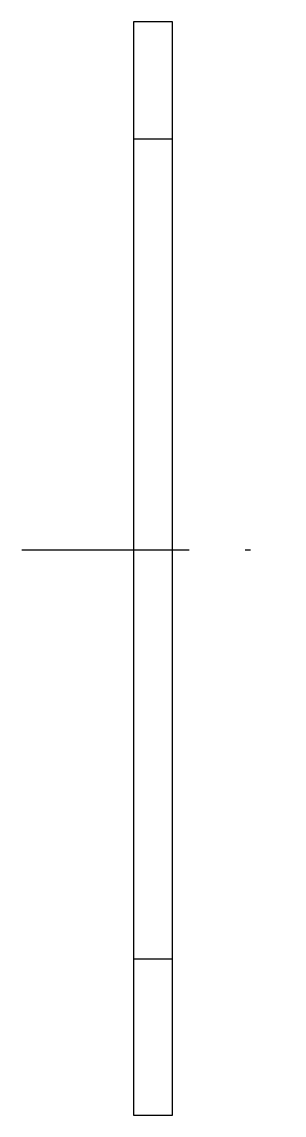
# Model space of a CAD drawing. Header units: millimetres. Extents: x 523.7 to 528.4, y -342.4 to -322.9.
import ezdxf

# ---------------------------------------------------------------- set-up
doc = ezdxf.new("R2010")
doc.units = ezdxf.units.MM
doc.linetypes.add('CENT3', pattern=[5, 3, -1, 0, -1])
doc.linetypes.add('虛線', pattern=[4, 3, -1])
for name, color, linetype in [('CENT3', 1, 'CENT3'), ('虛線', 6, '虛線'), ('輪廓線', 7, 'CONTINUOUS')]:
    doc.layers.add(name, color=color, linetype=linetype)

msp = doc.modelspace()

# ---------------------------------------------------------------- linework, layer by layer
at = {"layer": 'CENT3'}
msp.add_line((523.733, -332.329), (528.433, -332.329), dxfattribs=at)
at = {"layer": '虛線'}
for p, q in [((526.433, -324.979), (525.733, -324.979)), ((525.733, -339.645), (526.433, -339.645))]:
    msp.add_line(p, q, dxfattribs=at)
at = {"layer": '輪廓線'}
msp.add_line((525.733, -339.645), (525.733, -342.445), dxfattribs=at)
msp.add_lwpolyline([(525.733, -342.445), (526.433, -342.445), (526.433, -322.879), (525.733, -322.879)], close=True, dxfattribs=at)

doc.saveas('drawing.dxf')
